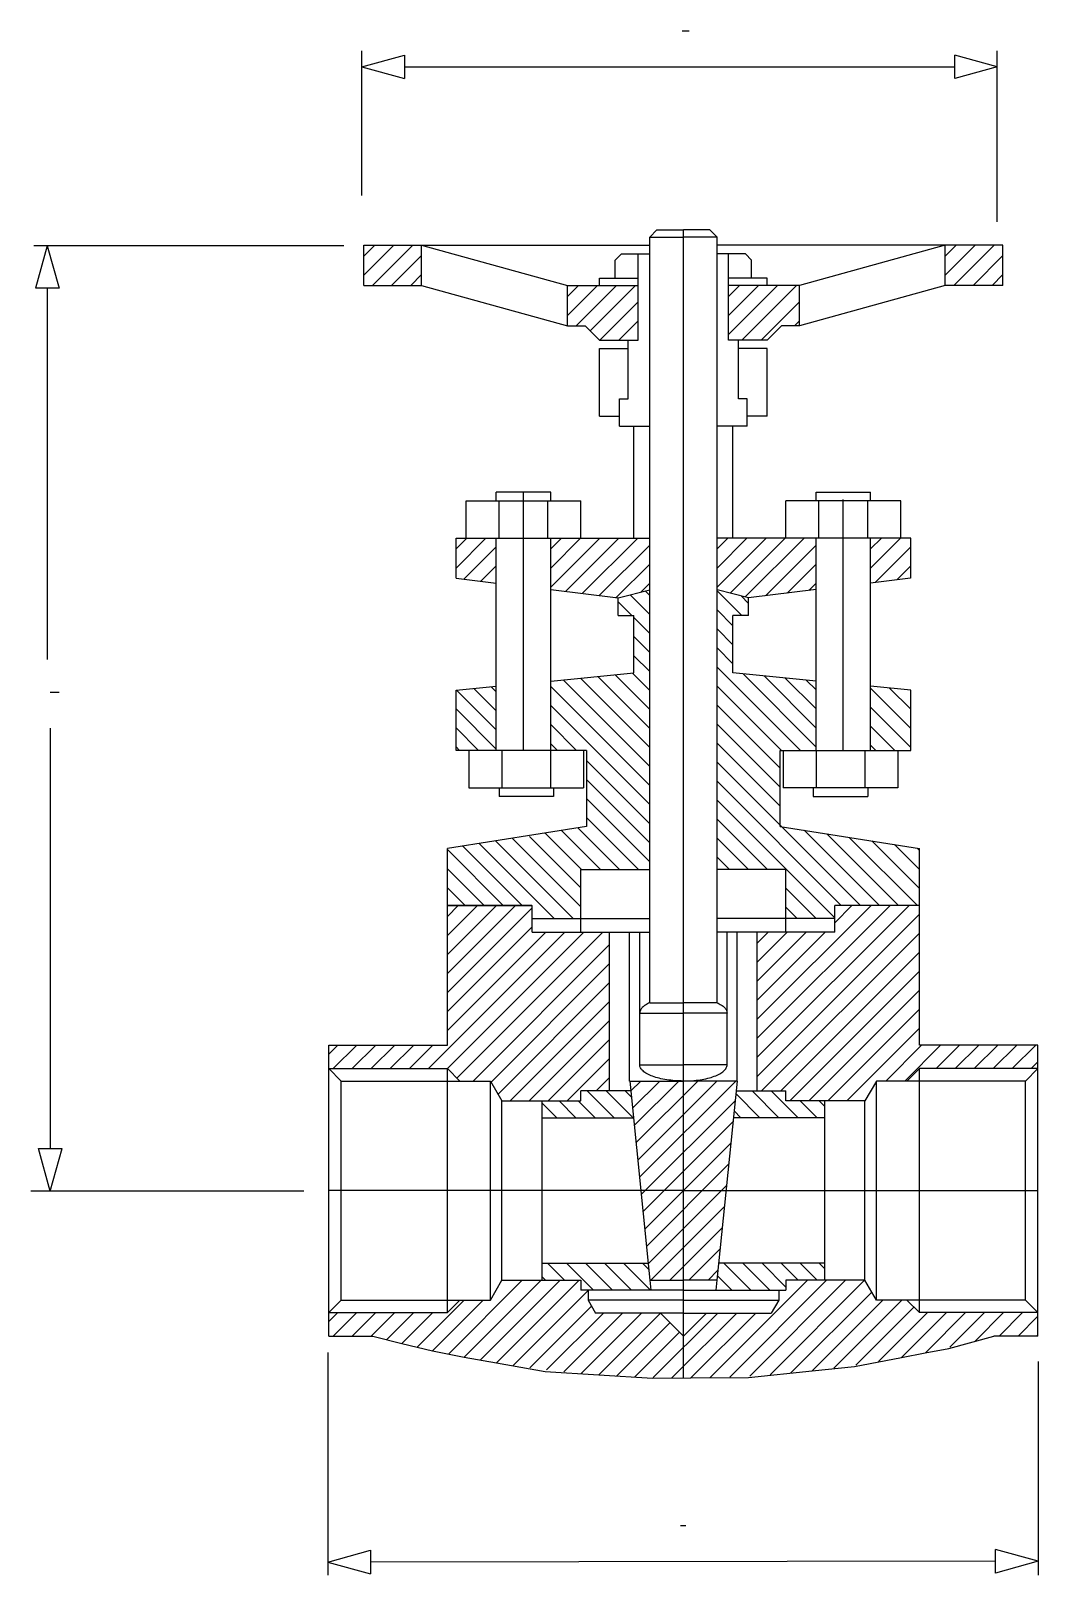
# Model space of a CAD drawing. Extents: x 520 to 1082, y 162 to 1023.
import ezdxf

# ---------------------------------------------------------------- set-up
doc = ezdxf.new("R2010")
doc.units = 0
doc.header["$MEASUREMENT"] = 0
doc.layers.add('1', color=7, linetype='CONTINUOUS')

msp = doc.modelspace()

# ---------------------------------------------------------------- linework, layer by layer
at = {"layer": '1', "color": 5, "linetype": 'Continuous'}
for p, q in [((883.54, 1022.74), (887.54, 1022.74)), ((531.17, 654.04), (536.17, 654.04)), ((882.54, 189.62), (885.54, 189.62))]:
    msp.add_line(p, q, dxfattribs=at)
at = {"layer": '1', "color": 3, "linetype": 'Continuous'}
for p, q in [((705, 931), (705, 1011.63)), ((705, 1002.74), (728.71, 1009.29)), ((728.71, 1009.29), (728.71, 996.18)), ((728.71, 1009.29), (728.71, 996.18)), ((1035.52, 996.18), (1035.52, 1009.29)), ((1059.23, 1002.74), (1035.52, 1009.29)), ((1035.52, 996.18), (1035.52, 1009.29)), ((1059.23, 916.38), (1059.23, 1011.63)), ((705, 1002.74), (728.71, 996.18)), ((728.71, 1002.74), (1035.52, 1002.74)), ((1059.23, 1002.74), (1035.52, 996.18)), ((695, 903), (522.02, 903)), ((529.59, 903), (523.03, 879.29)), ((529.59, 903), (536.14, 879.29)), ((536.14, 879.29), (523.03, 879.29)), ((536.14, 879.29), (523.03, 879.29)), ((529.59, 879.29), (529.59, 672.25)), ((531.17, 634.04), (531.25, 399.71)), ((827.07, 426.26), (827.07, 431.81)), ((854.89, 431.81), (827.07, 431.81)), ((913.58, 431.81), (941.4, 431.81)), ((941.4, 426.26), (941.4, 431.81)), ((805.47, 416.8), (805.47, 426.26)), ((805.47, 426.26), (827.07, 426.26)), ((963, 426.26), (941.4, 426.26)), ((963, 416.8), (963, 426.26)), ((805.47, 416.8), (856.41, 416.8)), ((963, 416.8), (912.06, 416.8)), ((524.69, 399.71), (537.81, 399.71)), ((531.25, 376), (524.69, 399.71)), ((524.69, 399.71), (537.81, 399.71)), ((531.25, 376), (537.81, 399.71)), ((672.56, 376), (520.44, 376)), ((805.47, 335.75), (864.59, 335.75)), ((805.47, 326.29), (805.47, 335.75)), ((963, 335.75), (903.89, 335.75)), ((963, 326.29), (963, 335.75)), ((805.47, 326.29), (827.07, 326.29)), ((827.07, 326.29), (827.07, 320.74)), ((884.24, 320.74), (827.07, 320.74)), ((865.53, 326.4), (866.1, 320.74)), ((884.24, 320.74), (941.4, 320.74)), ((902.94, 326.4), (902.37, 320.74)), ((941.4, 326.29), (941.4, 320.74)), ((963, 326.29), (941.4, 326.29)), ((686, 286), (686, 161.91)), ((1082, 281), (1082, 161.94)), ((686, 169.19), (709.71, 175.74)), ((709.71, 175.74), (709.71, 162.63)), ((709.71, 175.74), (709.71, 162.63)), ((1058.29, 163.06), (1058.29, 176.17)), ((1082, 169.61), (1058.29, 176.17)), ((1058.29, 163.06), (1058.29, 176.17)), ((686, 169.19), (709.71, 162.63)), ((1058.29, 169.61), (709.71, 169.19)), ((1082, 169.61), (1058.29, 163.06))]:
    msp.add_line(p, q, dxfattribs=at)
at = {"layer": '1', "color": 7, "linetype": 'Continuous'}
for p, q in [((869.47, 911.79), (865.47, 907.79)), ((865.47, 480.98), (865.47, 907.79)), ((865.47, 907.79), (884.24, 907.79)), ((869.47, 911.79), (884.24, 911.79)), ((899, 911.79), (884.24, 911.79)), ((903, 907.79), (884.24, 907.79)), ((899, 911.79), (903, 907.79)), ((903, 480.98), (903, 907.79)), ((706.09, 903.2), (865.47, 903.2)), ((706.09, 880.8), (706.09, 903.2)), ((738.27, 880.8), (738.27, 903.2)), ((738.27, 903.2), (819.59, 880.8)), ((849.68, 898.4), (846.27, 894.99)), ((849.68, 898.4), (865.47, 898.4)), ((859.07, 880.8), (859.07, 898.4)), ((1062.39, 903.2), (903, 903.2)), ((918.79, 898.4), (903, 898.4)), ((909.4, 880.8), (909.4, 898.4)), ((918.79, 898.4), (922.2, 894.99)), ((1030.2, 903.2), (948.88, 880.8)), ((1030.2, 880.8), (1030.2, 903.2)), ((1062.39, 880.8), (1062.39, 903.2)), ((846.27, 884.8), (846.27, 894.99)), ((922.2, 884.8), (922.2, 894.99)), ((706.09, 880.8), (738.27, 880.8)), ((738.27, 880.8), (819.59, 858.4)), ((819.59, 858.4), (819.59, 880.8)), ((819.59, 880.8), (859.07, 880.8)), ((837.47, 884.8), (859.07, 884.8)), ((837.47, 880.8), (837.47, 884.8)), ((859.07, 850.4), (859.07, 880.8)), ((931, 884.8), (909.4, 884.8)), ((948.88, 880.8), (909.4, 880.8)), ((909.4, 850.4), (909.4, 880.8)), ((931, 880.8), (931, 884.8)), ((948.88, 858.4), (948.88, 880.8)), ((1030.2, 880.8), (948.88, 858.4)), ((1062.39, 880.8), (1030.2, 880.8)), ((819.59, 858.4), (829.47, 858.4)), ((829.47, 858.4), (837.47, 850.4)), ((939, 858.4), (931, 850.4)), ((948.88, 858.4), (939, 858.4)), ((837.47, 850.4), (859.07, 850.4)), ((837.47, 845.6), (853.47, 845.6)), ((837.47, 808), (837.47, 845.6)), ((853.47, 817.6), (853.47, 850.4)), ((931, 850.4), (909.4, 850.4)), ((915, 817.6), (915, 850.4)), ((931, 845.6), (915, 845.6)), ((931, 808), (931, 845.6)), ((848.67, 802.4), (848.67, 817.6)), ((848.67, 817.6), (853.47, 817.6)), ((919.8, 817.6), (915, 817.6)), ((919.8, 802.4), (919.8, 817.6)), ((837.47, 808), (848.67, 808)), ((848.67, 802.4), (865.47, 802.4)), ((856.67, 740), (856.67, 802.4)), ((919.8, 802.4), (903, 802.4)), ((911.8, 740), (911.8, 802.4)), ((931, 808), (919.8, 808)), ((763.07, 740), (763.07, 760.8)), ((763.07, 760.8), (827.07, 760.8)), ((779.87, 760.8), (779.87, 765.6)), ((810.27, 765.6), (779.87, 765.6)), ((781.47, 740), (781.47, 760.8)), ((808.67, 740), (808.67, 760.8)), ((810.27, 760.8), (810.27, 765.6)), ((827.07, 740), (827.07, 760.8)), ((941.41, 740), (941.41, 760.8)), ((1005.41, 760.8), (941.41, 760.8)), ((958.21, 760.8), (958.21, 765.6)), ((958.21, 765.6), (988.61, 765.6)), ((959.81, 740), (959.81, 760.8)), ((987.01, 740), (987.01, 760.8)), ((988.61, 760.8), (988.61, 765.6)), ((1005.41, 740), (1005.41, 760.8)), ((757.47, 740), (779.87, 740)), ((757.47, 717.69), (757.47, 740)), ((779.87, 621.6), (779.87, 740)), ((779.87, 740), (810.27, 740)), ((810.27, 621.6), (810.27, 740)), ((810.27, 740), (865.47, 740)), ((958.2, 740), (903, 740)), ((958.2, 621.6), (958.2, 740)), ((988.61, 740), (958.21, 740)), ((988.6, 621.6), (988.6, 740)), ((1011.01, 740), (988.61, 740)), ((1011, 717.69), (1011, 740)), ((757.63, 717.67), (779.87, 714.96)), ((1010.84, 717.67), (988.6, 714.96)), ((810.27, 711.26), (847.87, 706.67)), ((847.87, 706.67), (865.47, 711.2)), ((847.87, 696.8), (847.87, 706.67)), ((920.6, 706.67), (903, 711.2)), ((958.2, 711.26), (920.6, 706.67)), ((920.6, 696.8), (920.6, 706.67)), ((847.87, 696.8), (856.67, 696.8)), ((856.67, 664.8), (856.67, 696.8)), ((911.8, 664.8), (911.8, 696.8)), ((920.6, 696.8), (911.8, 696.8)), ((810.27, 660.31), (856.67, 664.8)), ((958.2, 660.31), (911.8, 664.8)), ((757.47, 655.2), (779.87, 657.36)), ((757.47, 621.6), (757.47, 655.2)), ((1011, 655.2), (988.6, 657.36)), ((1011, 621.6), (1011, 655.2)), ((779.87, 621.6), (757.47, 621.6)), ((764.63, 621.62), (764.63, 600.82)), ((827.07, 621.6), (779.87, 621.6)), ((783.03, 621.62), (783.03, 600.82)), ((810.23, 621.62), (810.23, 600.82)), ((830.27, 621.6), (827.07, 621.6)), ((828.63, 621.62), (828.63, 600.82)), ((830.27, 621.6), (830.27, 579.29)), ((938.2, 579.28), (938.2, 621.6)), ((938.2, 621.6), (941.4, 621.6)), ((938.21, 621.6), (941.41, 621.6)), ((939.84, 621.62), (939.84, 600.82)), ((941.41, 621.6), (1011, 621.6)), ((958.24, 621.62), (958.24, 600.82)), ((985.44, 621.62), (985.44, 600.82)), ((1003.84, 621.62), (1003.84, 600.82)), ((764.63, 600.82), (828.63, 600.82)), ((781.43, 600.82), (781.43, 596.02)), ((811.83, 596.02), (781.43, 596.02)), ((811.83, 600.82), (811.83, 596.02)), ((1003.84, 600.82), (939.84, 600.82)), ((956.64, 600.82), (956.64, 596.02)), ((956.64, 596.02), (987.04, 596.02)), ((987.04, 600.82), (987.04, 596.02)), ((830.27, 579.29), (752.67, 566.99)), ((938.2, 579.28), (1015.8, 566.99)), ((752.67, 457.35), (752.67, 566.99)), ((1015.8, 457.35), (1015.8, 566.99)), ((827.07, 555.2), (865.47, 555.2)), ((827.07, 528), (827.07, 555.2)), ((941.4, 555.2), (903, 555.2)), ((941.4, 528), (941.4, 555.2)), ((799.66, 535.2), (752.46, 535.2)), ((752.67, 535.2), (799.87, 535.2)), ((799.87, 520.27), (799.87, 535.2)), ((1015.8, 535.2), (968.6, 535.2)), ((968.6, 520.27), (968.6, 535.2)), ((799.87, 528), (827.07, 528)), ((827.07, 528), (865.47, 528)), ((827.07, 520.27), (827.07, 528)), ((941.4, 528), (903, 528)), ((968.6, 528), (941.4, 528)), ((941.4, 520.27), (941.4, 528)), ((799.87, 520.27), (843.07, 520.27)), ((843.07, 431.81), (843.07, 520.27)), ((843.07, 520.27), (865.47, 520.27)), ((854.27, 437.34), (854.27, 520.27)), ((859.87, 446.4), (859.87, 520.27)), ((925.4, 520.27), (903, 520.27)), ((908.6, 446.4), (908.6, 520.27)), ((914.2, 437.34), (914.2, 520.27)), ((925.4, 431.81), (925.4, 520.27)), ((941.4, 520.27), (925.4, 520.27)), ((968.6, 520.27), (941.4, 520.27)), ((859.87, 475.2), (884.24, 475.2)), ((865.47, 480.98), (884.24, 480.98)), ((903, 480.98), (884.24, 480.98)), ((908.6, 475.2), (884.24, 475.2)), ((686.55, 295.2), (686.55, 457.35)), ((686.55, 457.35), (752.67, 457.35)), ((1081.92, 457.35), (1015.8, 457.35)), ((1081.92, 295.2), (1081.92, 457.35)), ((693.47, 437.34), (686.55, 444.26)), ((686.55, 444.26), (752.67, 444.26)), ((752.67, 308.28), (752.67, 444.26)), ((759.59, 437.34), (752.67, 444.26)), ((859.87, 446.4), (884.24, 446.4)), ((908.6, 446.4), (884.24, 446.4)), ((1008.88, 437.34), (1015.8, 444.26)), ((1015.8, 308.28), (1015.8, 444.26)), ((1081.92, 444.26), (1015.8, 444.26)), ((1075, 437.34), (1081.92, 444.26)), ((693.47, 315.2), (693.47, 437.34)), ((693.47, 437.34), (776.67, 437.34)), ((776.67, 315.2), (776.67, 437.34)), ((776.67, 437.34), (783.07, 426.26)), ((854.27, 437.34), (884.24, 437.34)), ((854.33, 437.34), (865.52, 326.4)), ((914.2, 437.34), (884.24, 437.34)), ((914.14, 437.34), (902.94, 326.4)), ((991.8, 437.34), (985.4, 426.26)), ((991.8, 315.2), (991.8, 437.34)), ((1075, 437.34), (991.8, 437.34)), ((1075, 315.2), (1075, 437.34)), ((783.07, 326.29), (783.07, 426.26)), ((783.07, 426.26), (805.47, 426.26)), ((985.4, 426.26), (963, 426.26)), ((985.4, 326.29), (985.4, 426.26)), ((805.47, 335.75), (805.47, 416.8)), ((963, 335.75), (963, 416.8)), ((776.67, 315.2), (783.07, 326.29)), ((783.07, 326.29), (805.47, 326.29)), ((831.07, 320.74), (831.07, 315.2)), ((865.47, 326.4), (884.24, 326.4)), ((903, 326.4), (884.24, 326.4)), ((937.4, 320.74), (937.4, 315.2)), ((985.4, 326.29), (963, 326.29)), ((991.8, 315.2), (985.4, 326.29)), ((693.47, 315.2), (686.55, 308.28)), ((693.47, 315.2), (776.67, 315.2)), ((759.59, 315.2), (752.67, 308.28)), ((884.24, 315.2), (831.07, 315.2)), ((831.07, 315.2), (835.22, 308)), ((884.24, 315.2), (937.4, 315.2)), ((937.4, 315.2), (933.24, 308)), ((1075, 315.2), (991.8, 315.2)), ((1008.88, 315.2), (1015.8, 308.28)), ((1075, 315.2), (1081.92, 308.28)), ((686.55, 308.28), (752.67, 308.28)), ((884.24, 308), (835.22, 308)), ((884.24, 295.2), (871.44, 308)), ((884.24, 308), (933.24, 308)), ((884.24, 295.2), (897.04, 308)), ((1081.92, 308.28), (1015.8, 308.28)), ((686.55, 295.2), (711.07, 295.2)), ((711.07, 295.2), (727.23, 290.98)), ((1032.15, 288.3), (1057.4, 295.2)), ((1081.92, 295.2), (1057.4, 295.2)), ((727.23, 290.98), (744.43, 286.96)), ((744.43, 286.96), (762.04, 283.36)), ((1005.88, 283.25), (1019.02, 285.78)), ((1019.02, 285.78), (1032.15, 288.3)), ((762.04, 283.36), (780.08, 280.18)), ((780.08, 280.18), (807.13, 275.42)), ((920.52, 272.13), (955.98, 275.77)), ((955.98, 275.77), (979.62, 278.2)), ((979.62, 278.2), (1005.88, 283.25)), ((807.13, 275.42), (837.06, 273.53)), ((837.06, 273.53), (866.99, 271.63)), ((866.99, 271.63), (888.4, 271.83)), ((888.4, 271.83), (920.52, 272.13))]:
    msp.add_line(p, q, dxfattribs=at)
at = {"layer": '1', "color": 4, "linetype": 'Continuous'}
for p, q in [((884.24, 271.82), (884.24, 911.79)), ((706.09, 897.12), (712.16, 903.2)), ((706.09, 886.52), (722.77, 903.2)), ((710.98, 880.8), (733.38, 903.2)), ((721.58, 880.8), (738.27, 897.48)), ((1030.2, 897.12), (1036.28, 903.2)), ((1030.2, 886.52), (1046.88, 903.2)), ((1035.09, 880.8), (1057.49, 903.2)), ((1045.7, 880.8), (1062.39, 897.49)), ((732.19, 880.8), (738.27, 886.88)), ((1056.3, 880.8), (1062.39, 886.88)), ((819.59, 874.72), (825.66, 880.8)), ((819.59, 864.12), (836.27, 880.8)), ((824.48, 858.4), (846.88, 880.8)), ((832.28, 855.59), (857.48, 880.8)), ((909.4, 874.72), (915.48, 880.8)), ((909.4, 864.12), (926.08, 880.8)), ((909.4, 853.51), (936.69, 880.8)), ((916.9, 850.4), (947.3, 880.8)), ((837.69, 850.4), (859.07, 871.78)), ((927.5, 850.4), (948.88, 871.78)), ((848.3, 850.4), (859.07, 861.17)), ((946.11, 858.4), (948.88, 861.17)), ((795.07, 621.6), (795.07, 765.6)), ((973.4, 621.6), (973.4, 761.6)), ((757.47, 733.92), (763.55, 740)), ((757.47, 723.32), (774.15, 740)), ((761.91, 717.15), (779.87, 735.11)), ((810.27, 733.92), (816.35, 740)), ((810.27, 723.32), (826.95, 740)), ((810.27, 712.71), (837.56, 740)), ((818.43, 710.26), (848.17, 740)), ((827.88, 709.11), (858.77, 740)), ((837.34, 707.96), (865.47, 736.09)), ((903, 733.92), (909.08, 740)), ((903, 723.32), (919.68, 740)), ((903, 712.71), (930.29, 740)), ((910.24, 709.34), (940.9, 740)), ((918.67, 707.17), (951.5, 740)), ((929.92, 707.81), (958.2, 736.09)), ((988.6, 733.92), (994.68, 740)), ((988.6, 723.32), (1005.28, 740)), ((991.17, 715.28), (1011, 735.11)), ((771.37, 716), (779.87, 724.5)), ((846.79, 706.81), (865.47, 725.48)), ((942, 709.28), (958.2, 725.48)), ((1003.25, 716.75), (1011, 724.5)), ((860.52, 709.93), (865.47, 714.88)), ((954.08, 710.75), (958.2, 714.88)), ((865.47, 697.47), (854.55, 708.39)), ((865.47, 708.08), (862.98, 710.56)), ((916.75, 696.8), (903, 710.55)), ((920.6, 703.55), (916.4, 707.76)), ((855.53, 696.8), (847.87, 704.46)), ((911.8, 691.14), (903, 699.94)), ((865.47, 686.86), (856.67, 695.66)), ((911.8, 680.53), (903, 689.33)), ((865.47, 676.26), (856.67, 685.06)), ((865.47, 665.65), (856.67, 674.45)), ((911.8, 669.93), (903, 678.73)), ((865.47, 633.83), (836.45, 662.85)), ((865.47, 644.44), (846.13, 663.78)), ((865.47, 655.04), (855.8, 664.72)), ((949.52, 621.6), (903, 668.12)), ((958.2, 623.53), (917.47, 664.25)), ((958.2, 634.13), (929.22, 663.12)), ((779.87, 633.03), (757.68, 655.22)), ((779.87, 643.63), (767.35, 656.15)), ((779.87, 654.24), (777.02, 657.09)), ((865.47, 602.01), (810.27, 657.21)), ((865.47, 612.62), (817.11, 660.97)), ((865.47, 623.22), (826.78, 661.91)), ((938.91, 621.6), (903, 657.51)), ((958.2, 644.74), (940.96, 661.98)), ((958.2, 655.35), (952.7, 660.84)), ((1011, 633.93), (988.6, 656.33)), ((1011, 644.54), (999.2, 656.34)), ((865.47, 591.4), (810.27, 646.6)), ((938.2, 611.71), (903, 646.91)), ((1011, 623.32), (988.6, 645.72)), ((779.87, 622.42), (757.47, 644.82)), ((770.08, 621.6), (757.47, 634.21)), ((824.67, 621.6), (810.27, 636)), ((938.2, 601.1), (903, 636.3)), ((1002.12, 621.6), (988.6, 635.12)), ((759.48, 621.6), (757.47, 623.61)), ((814.06, 621.6), (810.27, 625.39)), ((938.2, 590.49), (903, 625.69)), ((991.51, 621.6), (988.6, 624.51)), ((865.47, 580.8), (830.27, 616)), ((982.89, 535.2), (903, 615.09)), ((865.47, 570.19), (830.27, 605.39)), ((972.28, 535.2), (903, 604.48)), ((865.47, 559.58), (830.27, 594.78)), ((968.6, 528.27), (903, 593.87)), ((838.03, 555.2), (816.18, 577.06)), ((848.64, 555.2), (825.33, 578.51)), ((859.25, 555.2), (830.27, 584.18)), ((931.07, 555.2), (903, 583.27)), ((993.49, 535.2), (951.52, 577.17)), ((794.39, 535.2), (761.24, 568.35)), ((812.2, 528), (770.4, 569.8)), ((822.81, 528), (779.55, 571.25)), ((827.07, 534.35), (788.71, 572.7)), ((827.07, 544.95), (798.45, 573.57)), ((827.43, 555.2), (807.02, 575.6)), ((920.46, 555.2), (903, 572.66)), ((1004.1, 535.2), (964.13, 575.17)), ((1014.71, 535.2), (976.73, 573.18)), ((1015.8, 544.71), (989.33, 571.18)), ((1015.8, 555.32), (1001.94, 569.18)), ((783.79, 535.2), (752.67, 566.32)), ((909.85, 555.2), (903, 562.05)), ((1015.8, 565.93), (1014.54, 567.19)), ((773.18, 535.2), (752.67, 555.71)), ((762.57, 535.2), (752.67, 545.11)), ((958.27, 528), (941.4, 544.87)), ((752.67, 529.12), (758.75, 535.2)), ((752.67, 497.3), (790.57, 535.2)), ((752.67, 507.91), (779.96, 535.2)), ((752.67, 518.52), (769.35, 535.2)), ((752.67, 486.7), (799.87, 533.9)), ((925.4, 471.77), (988.83, 535.2)), ((925.4, 461.17), (999.43, 535.2)), ((925.4, 450.56), (1010.04, 535.2)), ((947.66, 528), (941.4, 534.26)), ((968.6, 525.58), (978.22, 535.2)), ((925.4, 439.95), (1015.8, 530.35)), ((742.05, 444.26), (818.07, 520.27)), ((752.66, 444.26), (828.67, 520.27)), ((752.67, 476.09), (799.87, 523.29)), ((752.67, 465.48), (807.46, 520.27)), ((757.97, 438.96), (839.28, 520.27)), ((925.4, 514.2), (931.48, 520.27)), ((925.4, 503.59), (942.08, 520.27)), ((925.4, 492.99), (952.69, 520.27)), ((925.4, 482.38), (963.3, 520.27)), ((927.86, 431.81), (1015.8, 519.75)), ((766.96, 437.34), (843.07, 513.46)), ((938.47, 431.81), (1015.8, 509.14)), ((777, 436.78), (843.07, 502.85)), ((780.88, 430.05), (843.07, 492.24)), ((943.53, 426.26), (1015.8, 498.53)), ((954.14, 426.26), (1015.8, 487.93)), ((787.69, 426.26), (843.07, 481.64)), ((964.74, 426.26), (1015.8, 477.32)), ((798.3, 426.26), (843.07, 471.03)), ((975.35, 426.26), (1015.8, 466.71)), ((686.55, 452.4), (691.5, 457.35)), ((689.02, 444.26), (702.11, 457.35)), ((699.63, 444.26), (712.72, 457.35)), ((710.23, 444.26), (723.32, 457.35)), ((720.84, 444.26), (733.93, 457.35)), ((731.45, 444.26), (744.54, 457.35)), ((808.91, 426.26), (843.07, 460.42)), ((997.04, 437.34), (1017.04, 457.35)), ((1007.64, 437.34), (1027.65, 457.35)), ((1025.17, 444.26), (1038.26, 457.35)), ((1035.78, 444.26), (1048.86, 457.35)), ((1046.38, 444.26), (1059.47, 457.35)), ((1056.99, 444.26), (1070.07, 457.35)), ((1067.59, 444.26), (1080.68, 457.35)), ((819.51, 426.26), (843.07, 449.82)), ((1078.2, 444.26), (1081.92, 447.98)), ((835.66, 431.81), (843.07, 439.21)), ((845.56, 416.8), (830.55, 431.81)), ((856.17, 416.8), (841.16, 431.81)), ((855.24, 428.33), (851.77, 431.81)), ((854.89, 431.82), (860.41, 437.34)), ((855.86, 422.19), (871.01, 437.34)), ((856.83, 412.55), (881.62, 437.34)), ((857.8, 402.92), (892.23, 437.34)), ((858.78, 393.29), (902.83, 437.34)), ((859.75, 383.65), (913.44, 437.34)), ((937.52, 416.8), (922.51, 431.81)), ((948.13, 416.8), (933.12, 431.81)), ((813.74, 416.8), (805.47, 425.07)), ((824.35, 416.8), (814.88, 426.26)), ((834.95, 416.8), (825.49, 426.26)), ((860.72, 374.02), (913.02, 426.32)), ((926.91, 416.8), (913.43, 430.29)), ((958.73, 416.8), (949.27, 426.26)), ((963, 423.14), (959.88, 426.26)), ((861.69, 364.38), (911.83, 414.52)), ((916.31, 416.8), (912.45, 420.65)), ((862.66, 354.75), (910.64, 402.73)), ((863.64, 345.11), (909.45, 390.93)), ((864.61, 335.48), (908.26, 379.13)), ((884.24, 376.27), (686.55, 376.27)), ((884.24, 376.27), (1081.92, 376.27)), ((866.14, 326.4), (907.07, 367.33)), ((876.74, 326.4), (905.88, 355.54)), ((817.89, 326.29), (808.43, 335.75)), ((834.04, 320.74), (819.03, 335.75)), ((844.65, 320.74), (829.64, 335.75)), ((855.25, 320.74), (840.25, 335.75)), ((865.86, 320.74), (850.85, 335.75)), ((864.93, 332.28), (861.46, 335.75)), ((887.35, 326.4), (904.69, 343.74)), ((921.85, 320.74), (906.84, 335.75)), ((932.46, 320.74), (917.45, 335.75)), ((941.4, 322.41), (928.06, 335.75)), ((948.13, 326.29), (938.66, 335.75)), ((958.73, 326.29), (949.27, 335.75)), ((963, 332.63), (959.88, 335.75)), ((807.28, 326.29), (805.47, 328.1)), ((897.96, 326.4), (903.5, 331.94)), ((911.24, 320.74), (903.18, 328.81)), ((753.18, 285.11), (794.36, 326.29)), ((762.04, 283.36), (804.97, 326.29)), ((771, 281.71), (815.57, 326.29)), ((780.08, 280.18), (826.18, 326.29)), ((789.26, 278.76), (831.07, 320.57)), ((899.16, 271.99), (953.46, 326.29)), ((910.11, 272.33), (964.07, 326.29)), ((921.26, 272.87), (974.67, 326.29)), ((932.61, 273.62), (985.28, 326.29)), ((944.18, 274.58), (989.24, 319.64)), ((735.78, 288.92), (762.06, 315.2)), ((744.43, 286.96), (772.67, 315.2)), ((798.57, 277.46), (832.99, 311.88)), ((955.98, 275.77), (995.41, 315.2)), ((968.03, 277.22), (1006.01, 315.2)), ((980.35, 278.93), (1012.75, 311.33)), ((686.55, 303.33), (691.5, 308.28)), ((689.02, 295.19), (702.11, 308.28)), ((699.63, 295.19), (712.72, 308.28)), ((710.23, 295.19), (723.32, 308.28)), ((718.78, 293.13), (733.93, 308.28)), ((727.23, 290.98), (744.54, 308.28)), ((808, 276.29), (839.71, 308)), ((817.55, 275.23), (850.32, 308)), ((827.24, 274.31), (860.93, 308)), ((837.06, 273.53), (871.49, 307.95)), ((847.02, 272.88), (876.79, 302.65)), ((867.39, 272.04), (903.35, 308)), ((877.81, 271.85), (913.96, 308)), ((888.4, 271.83), (924.57, 308)), ((992.96, 280.94), (1020.31, 308.28)), ((1005.88, 283.25), (1030.91, 308.28)), ((1019.15, 285.91), (1041.52, 308.28)), ((1032.79, 288.94), (1052.13, 308.28)), ((1046.84, 292.39), (1062.73, 308.28)), ((1060.26, 295.2), (1073.34, 308.28)), ((1070.87, 295.2), (1081.92, 306.25)), ((857.13, 272.38), (882.09, 297.35)), ((1081.47, 295.2), (1081.92, 295.65))]:
    msp.add_line(p, q, dxfattribs=at)
at = {"layer": '1', "color": 7, "linetype": 'Continuous'}
for points in [[(865.47, 480.98, 0.038826), (863.08, 479.69, 0.056013), (861.31, 478.27, 0.082843), (860.23, 476.76, 0.110298), (859.87, 475.2, 0.110298)], [(903, 480.98, -0.038826), (905.39, 479.69, -0.056013), (907.16, 478.27, -0.082843), (908.24, 476.76, -0.110298), (908.6, 475.2, -0.110298)], [(884.23, 437.35, -0.018449), (879.48, 437.52, -0.01974), (874.91, 438.03, -0.022669), (870.7, 438.87, -0.028113), (867.01, 440, -0.03796), (863.98, 441.37, -0.05598), (861.72, 442.93, -0.087242), (860.34, 444.63, -0.12348), (859.87, 446.4, -0.12348)], [(884.23, 437.35, 0.018449), (888.99, 437.52, 0.01974), (893.56, 438.03, 0.022669), (897.77, 438.87, 0.028113), (901.46, 440, 0.03796), (904.49, 441.37, 0.05598), (906.75, 442.93, 0.087242), (908.13, 444.63, 0.12348), (908.6, 446.4, 0.12348)]]:
    msp.add_lwpolyline(points, format="xyb", dxfattribs=at)

doc.saveas('drawing.dxf')
